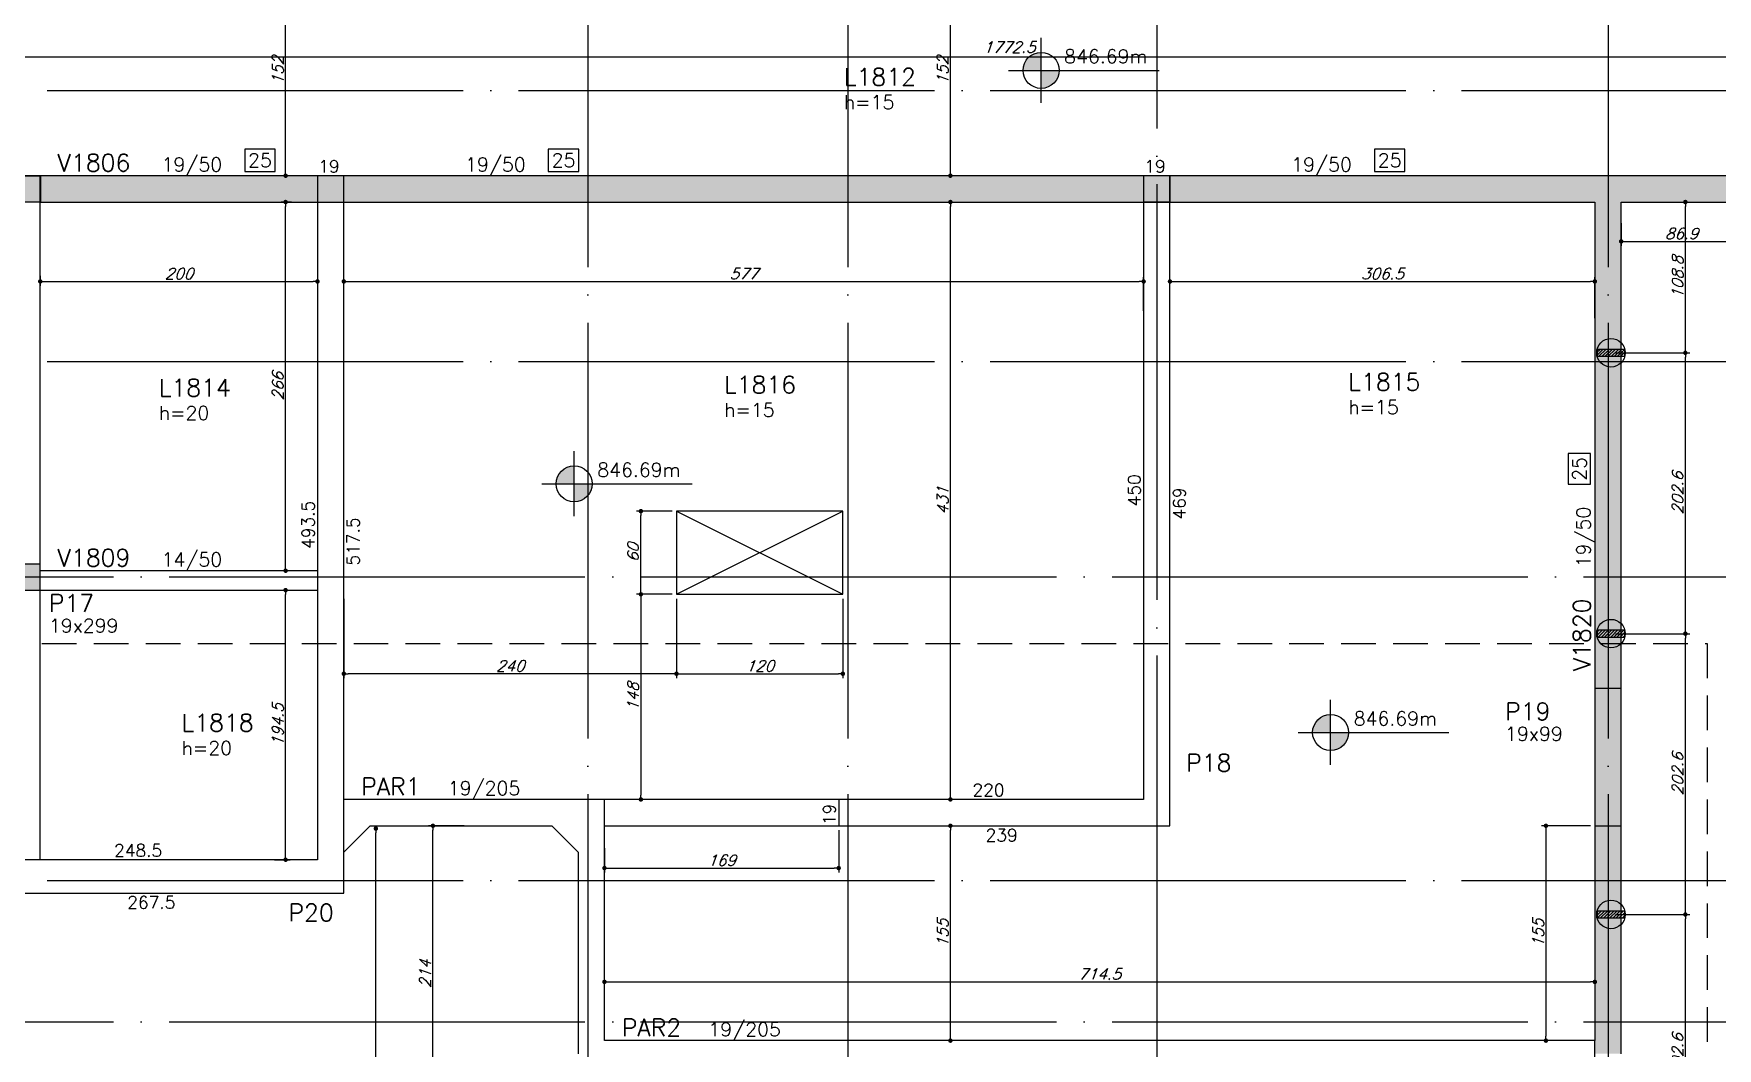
# Model space of a CAD drawing. Header units: millimetres. Extents: x -2404 to 6316, y -1750 to 2455.
# Drawn here: x -205 to 1010, y -136 to 596 of the extents above; entities that cross this region are included whole.
import ezdxf
from ezdxf.enums import TextEntityAlignment as Align

# ---------------------------------------------------------------- set-up
doc = ezdxf.new("R2010")
doc.units = ezdxf.units.MM
doc.header["$LTSCALE"] = 50
doc.linetypes.add('DASHED', pattern=[0.75, 0.5, -0.25])
doc.linetypes.add('EIXO', pattern=[6.8, 6, -0.4, 0, -0.4])
for name, color, linetype in [('F-ARM', 6, 'Continuous'), ('F-AUX', 2, 'Continuous'), ('F-COTAS', 106, 'Continuous'), ('F-COTAS ANCORAGEM', 106, 'Continuous'), ('F-COTAS-FUROS', 50, 'Continuous'), ('F-DESNIVEL-1', 254, 'Continuous'), ('F-EIXO', 12, 'EIXO'), ('F-LAJES-DIM', 2, 'Continuous'), ('F-LAJES-NOME', 4, 'Continuous'), ('F-NÍVEL-PLANTA', 2, 'Continuous'), ('F-PILARES-DIM', 172, 'Continuous'), ('F-PILARES-M', 170, 'Continuous'), ('F-PILARES-NOME', 170, 'Continuous'), ('F-TEXTO', 6, 'Continuous'), ('F-VIGAS', 3, 'Continuous'), ('F-VIGAS-DIM', 2, 'Continuous'), ('F-VIGAS-NOME', 4, 'Continuous'), ('F-VÃO', 1, 'Continuous')]:
    doc.layers.add(name, color=color, linetype=linetype)
doc.styles.add('CP-TEXT-INCL', font='romans.shx', dxfattribs={"oblique": 20})
doc.styles.add('MCP', font='romans.shx')
doc.styles.add('ROMANS', font='romans.shx')
doc.dimstyles.new('CP-COTAS-50', dxfattribs={"dimscale": 0.64, "dimtxt": 12.5, "dimasz": 5, "dimexe": 5, "dimexo": 5, "dimgap": 2.5, "dimtad": 1, "dimdec": 1, "dimdsep": 46, "dimtxsty": 'CP-TEXT-INCL', "dimblk1": 'DOT', "dimblk2": 'DOT', "dimsah": 1, "dimcen": 9, "dimclrd": 256, "dimclre": 256, "dimclrt": 256, "dimadec": 0, "dimazin": 0, "dimtfac": 1, "dimtdec": 1, "dimtmove": 2, "dimatfit": 3, "dimldrblk": 'DOT', "dimfxl": 0, "dimtolj": 1, "dimarcsym": 0})

# ---------------------------------------------------------------- blocks, each defined once
blk = doc.blocks.new('*U17')
at = {"layer": 'F-EIXO'}
blk.add_line((0, 0), (4945.5, 0), dxfattribs=at)
at = {"layer": 'F-TEXTO', "style": 'ROMANS'}
blk.add_attdef('EIXO', text='', height=17.5, dxfattribs=at).set_placement((-28.2, 0), align=Align.MIDDLE_CENTER)
blk = doc.blocks.new('*U16')
at = {"layer": 'F-EIXO'}
blk.add_line((0, 0), (4857.5, 0), dxfattribs=at)
at = {"layer": 'F-TEXTO', "style": 'ROMANS'}
blk.add_attdef('EIXO', text='', height=17.5, dxfattribs=at).set_placement((-28.2, 0), align=Align.MIDDLE_CENTER)
blk = doc.blocks.new('*U18')
at = {"layer": 'F-EIXO'}
blk.add_line((0, 0), (0, -2479.8), dxfattribs=at)
at = {"layer": 'F-TEXTO', "style": 'ROMANS'}
blk.add_attdef('EIXO', text='', height=17.5, rotation=360, dxfattribs=at).set_placement((0, 28.2), align=Align.MIDDLE_CENTER)
blk = doc.blocks.new('*U20')
at = {"layer": 'F-EIXO'}
blk.add_line((0, 0), (0, -2579.8), dxfattribs=at)
at = {"layer": 'F-TEXTO', "style": 'ROMANS'}
blk.add_attdef('EIXO', text='', height=17.5, rotation=360, dxfattribs=at).set_placement((0, 28.2), align=Align.MIDDLE_CENTER)
blk = doc.blocks.new('*U5')
at = {"layer": 'F-VIGAS-DIM', "color": 1}
blk.add_lwpolyline([(0, 0), (22, 0), (22, 16), (0, 16)], close=True, dxfattribs=at)
at = {"layer": 'F-VIGAS-DIM', "style": 'MCP'}
blk.add_attdef('DIM', text='', height=10, dxfattribs=at).set_placement((11, 8), align=Align.MIDDLE_CENTER)
blk = doc.blocks.new('Nível - Planta')
at = {"layer": 'F-NÍVEL-PLANTA'}
h = blk.add_hatch(color=71, dxfattribs=at)
h.paths.add_polyline_path([(0, 0), (0, 0.26, 0.414214), (-0.26, 0)])
h.paths.add_polyline_path([(0.26, 0), (0, 0), (0, -0.26, 0.414214)])
for p, q in [((0, -0.469), (0, 0.469)), ((-0.469, 0), (1.704, 0))]:
    blk.add_line(p, q, dxfattribs=at)
blk.add_circle((0, 0), 0.26, dxfattribs=at)
at = {"layer": 'F-TEXTO', "color": 3, "style": 'MCP'}
blk.add_attdef('NÍVEL', (0.333, 0.102), '', height=0.2, dxfattribs=at)
blk = doc.blocks.new('_DOT')
at = {"color": 0, "linetype": 'ByBlock'}
blk.add_line((-0.5, 0), (-1, 0), dxfattribs=at)
at = {"color": 0, "linetype": 'ByBlock', "const_width": 0.5}
blk.add_lwpolyline([(-0.25, 0, 1), (0.25, 0, 1)], format="xyb", close=True, dxfattribs=at)
blk = doc.blocks.new('*D53')
at = {"layer": 'DEFPOINTS', "color": 0, "transparency": 16777216}
for p in [(42.1, 22.5), (42.1, 22.5), (42.1, -477)]:
    blk.add_point(p, dxfattribs=at)
at = {"layer": 'F-COTAS', "lineweight": -2, "transparency": 16777216}
blk.add_line((42.1, -473.8), (42.1, 19.3), dxfattribs=at)
at = {"layer": 'F-COTAS', "lineweight": -2, "transparency": 16777216, "xscale": 3.2, "yscale": 3.2, "zscale": 3.2}
for p, rotation in [((42.1, 22.5), 90), ((42.1, -477), 270)]:
    blk.add_blockref('_DOT', p, dxfattribs=dict(at, rotation=rotation))
at = {"layer": 'F-COTAS', "transparency": 16777216, "insert": (36.5, -227.3), "char_height": 8, "attachment_point": 5, "rotation": 90, "style": 'CP-TEXT-INCL'}
blk.add_mtext('\\A1;499.5', dxfattribs=at)
blk = doc.blocks.new('*D56')
at = {"layer": 'DEFPOINTS', "color": 0, "transparency": 16777216}
for p in [(456.6, 24.5), (456.6, 24.5), (456.6, -130.5)]:
    blk.add_point(p, dxfattribs=at)
at = {"layer": 'F-COTAS', "lineweight": -2, "transparency": 16777216}
blk.add_line((456.6, -127.3), (456.6, 21.3), dxfattribs=at)
at = {"layer": 'F-COTAS', "lineweight": -2, "transparency": 16777216, "xscale": 3.2, "yscale": 3.2, "zscale": 3.2}
for p, rotation in [((456.6, 24.5), 90), ((456.6, -130.5), 270)]:
    blk.add_blockref('_DOT', p, dxfattribs=dict(at, rotation=rotation))
at = {"layer": 'F-COTAS', "transparency": 16777216, "insert": (451, -53), "char_height": 8, "attachment_point": 5, "rotation": 90, "style": 'CP-TEXT-INCL'}
blk.add_mtext('\\A1;155', dxfattribs=at)
blk = doc.blocks.new('*D57')
at = {"layer": 'DEFPOINTS', "color": 0, "transparency": 16777216}
for p in [(456.6, 474.5), (456.6, 474.5), (456.6, 43.5)]:
    blk.add_point(p, dxfattribs=at)
at = {"layer": 'F-COTAS', "lineweight": -2, "transparency": 16777216}
blk.add_line((456.6, 46.7), (456.6, 471.3), dxfattribs=at)
at = {"layer": 'F-COTAS', "lineweight": -2, "transparency": 16777216, "xscale": 3.2, "yscale": 3.2, "zscale": 3.2}
for p, rotation in [((456.6, 474.5), 90), ((456.6, 43.5), 270)]:
    blk.add_blockref('_DOT', p, dxfattribs=dict(at, rotation=rotation))
at = {"layer": 'F-COTAS', "transparency": 16777216, "insert": (451, 259), "char_height": 8, "attachment_point": 5, "rotation": 90, "style": 'CP-TEXT-INCL'}
blk.add_mtext('\\A1;431', dxfattribs=at)
blk = doc.blocks.new('*D58')
at = {"layer": 'DEFPOINTS', "color": 0, "transparency": 16777216}
for p in [(456.6, 645.5), (456.6, 645.5), (456.6, 493.5)]:
    blk.add_point(p, dxfattribs=at)
at = {"layer": 'F-COTAS', "lineweight": -2, "transparency": 16777216}
blk.add_line((456.6, 496.7), (456.6, 642.3), dxfattribs=at)
at = {"layer": 'F-COTAS', "lineweight": -2, "transparency": 16777216, "xscale": 3.2, "yscale": 3.2, "zscale": 3.2}
for p, rotation in [((456.6, 645.5), 90), ((456.6, 493.5), 270)]:
    blk.add_blockref('_DOT', p, dxfattribs=dict(at, rotation=rotation))
at = {"layer": 'F-COTAS', "transparency": 16777216, "insert": (451, 569.5), "char_height": 8, "attachment_point": 5, "rotation": 90, "style": 'CP-TEXT-INCL'}
blk.add_mtext('\\A1;152', dxfattribs=at)
blk = doc.blocks.new('*D60')
at = {"layer": 'DEFPOINTS', "color": 0, "transparency": 16777216}
for p in [(207, -88.1), (921.5, -88.1), (921.5, -88.1)]:
    blk.add_point(p, dxfattribs=at)
at = {"layer": 'F-COTAS', "lineweight": -2, "transparency": 16777216}
blk.add_line((210.2, -88.1), (918.3, -88.1), dxfattribs=at)
at = {"layer": 'F-COTAS', "lineweight": -2, "transparency": 16777216, "xscale": 3.2, "yscale": 3.2, "zscale": 3.2, "rotation": 180}
blk.add_blockref('_DOT', (207, -88.1), dxfattribs=at)
at = {"layer": 'F-COTAS', "lineweight": -2, "transparency": 16777216, "xscale": 3.2, "yscale": 3.2, "zscale": 3.2}
blk.add_blockref('_DOT', (921.5, -88.1), dxfattribs=at)
at = {"layer": 'F-COTAS', "transparency": 16777216, "insert": (564.2, -82.5), "char_height": 8, "attachment_point": 5, "style": 'CP-TEXT-INCL'}
blk.add_mtext('\\A1;714.5', dxfattribs=at)
blk = doc.blocks.new('*D71')
at = {"layer": 'DEFPOINTS', "color": 0, "transparency": 16777216}
for p in [(-496.5, 579.2), (1276, 579.2), (1276, 579.2)]:
    blk.add_point(p, dxfattribs=at)
at = {"layer": 'F-COTAS', "lineweight": -2, "transparency": 16777216}
blk.add_line((-493.3, 579.2), (1272.8, 579.2), dxfattribs=at)
at = {"layer": 'F-COTAS', "lineweight": -2, "transparency": 16777216, "xscale": 3.2, "yscale": 3.2, "zscale": 3.2, "rotation": 180}
blk.add_blockref('_DOT', (-496.5, 579.2), dxfattribs=at)
at = {"layer": 'F-COTAS', "lineweight": -2, "transparency": 16777216, "xscale": 3.2, "yscale": 3.2, "zscale": 3.2}
blk.add_blockref('_DOT', (1276, 579.2), dxfattribs=at)
at = {"layer": 'F-COTAS', "transparency": 16777216, "insert": (499, 586.2), "char_height": 8, "attachment_point": 5, "style": 'CP-TEXT-INCL'}
blk.add_mtext('\\A1;1772.5', dxfattribs=at)
blk = doc.blocks.new('*D95')
at = {"layer": 'DEFPOINTS', "color": 0, "transparency": 16777216}
for p in [(83.3, 24.5), (109, 24.5), (109, -189.5)]:
    blk.add_point(p, dxfattribs=at)
at = {"layer": 'F-COTAS', "lineweight": -2, "transparency": 16777216}
for p, q in [((105.8, 24.5), (80.1, 24.5)), ((83.3, -186.3), (83.3, 21.3)), ((105.8, -189.5), (80.1, -189.5))]:
    blk.add_line(p, q, dxfattribs=at)
at = {"layer": 'F-COTAS', "lineweight": -2, "transparency": 16777216, "xscale": 3.2, "yscale": 3.2, "zscale": 3.2}
for p, rotation in [((83.3, 24.5), 90), ((83.3, -189.5), 270)]:
    blk.add_blockref('_DOT', p, dxfattribs=dict(at, rotation=rotation))
at = {"layer": 'F-COTAS', "transparency": 16777216, "insert": (77.7, -82.5), "char_height": 8, "attachment_point": 5, "rotation": 90, "style": 'CP-TEXT-INCL'}
blk.add_mtext('\\A1;214', dxfattribs=at)
blk = doc.blocks.new('*D106')
at = {"layer": 'DEFPOINTS', "color": 0, "transparency": 16777216}
for p in [(921.5, 24.5), (886.2, -130.5), (908.1, -130.5)]:
    blk.add_point(p, dxfattribs=at)
at = {"layer": 'F-COTAS', "lineweight": -2, "transparency": 16777216}
for p, q in [((918.3, 24.5), (883, 24.5)), ((886.2, 21.3), (886.2, -127.3)), ((904.9, -130.5), (883, -130.5))]:
    blk.add_line(p, q, dxfattribs=at)
at = {"layer": 'F-COTAS', "lineweight": -2, "transparency": 16777216, "xscale": 3.2, "yscale": 3.2, "zscale": 3.2}
for p, rotation in [((886.2, 24.5), 90), ((886.2, -130.5), 270)]:
    blk.add_blockref('_DOT', p, dxfattribs=dict(at, rotation=rotation))
at = {"layer": 'F-COTAS', "transparency": 16777216, "insert": (880.6, -53), "char_height": 8, "attachment_point": 5, "rotation": 90, "style": 'CP-TEXT-INCL'}
blk.add_mtext('\\A1;155', dxfattribs=at)
blk = doc.blocks.new('*D107')
at = {"layer": 'DEFPOINTS', "color": 0, "transparency": 16777216}
for p in [(376, 24.5), (207, 11.6), (376, -6)]:
    blk.add_point(p, dxfattribs=at)
at = {"layer": 'F-COTAS', "lineweight": -2, "transparency": 16777216}
for p, q in [((376, 21.3), (376, -9.2)), ((207, 8.4), (207, -9.2)), ((210.2, -6), (372.8, -6))]:
    blk.add_line(p, q, dxfattribs=at)
at = {"layer": 'F-COTAS', "lineweight": -2, "transparency": 16777216, "xscale": 3.2, "yscale": 3.2, "zscale": 3.2, "rotation": 180}
blk.add_blockref('_DOT', (207, -6), dxfattribs=at)
at = {"layer": 'F-COTAS', "lineweight": -2, "transparency": 16777216, "xscale": 3.2, "yscale": 3.2, "zscale": 3.2}
blk.add_blockref('_DOT', (376, -6), dxfattribs=at)
at = {"layer": 'F-COTAS', "transparency": 16777216, "insert": (291.5, -0.4), "char_height": 8, "attachment_point": 5, "style": 'CP-TEXT-INCL'}
blk.add_mtext('\\A1;169', dxfattribs=at)
blk = doc.blocks.new('*D130')
at = {"layer": 'DEFPOINTS', "color": 0, "transparency": 16777216}
for p in [(-34.3, 194.5), (-23, 194.5), (-34.3, 0)]:
    blk.add_point(p, dxfattribs=at)
at = {"layer": 'F-COTAS', "lineweight": -2, "transparency": 16777216}
for p, q in [((-31.1, 194.5), (-19.8, 194.5)), ((-23, 3.2), (-23, 191.3)), ((-31.1, 0), (-19.8, 0))]:
    blk.add_line(p, q, dxfattribs=at)
at = {"layer": 'F-COTAS', "lineweight": -2, "transparency": 16777216, "xscale": 3.2, "yscale": 3.2, "zscale": 3.2}
for p, rotation in [((-23, 194.5), 90), ((-23, 0), 270)]:
    blk.add_blockref('_DOT', p, dxfattribs=dict(at, rotation=rotation))
at = {"layer": 'F-COTAS', "transparency": 16777216, "insert": (-28.6, 97.3), "char_height": 8, "attachment_point": 5, "rotation": 90, "style": 'CP-TEXT-INCL'}
blk.add_mtext('\\A1;194.5', dxfattribs=at)
blk = doc.blocks.new('*D131')
at = {"layer": 'DEFPOINTS', "color": 0, "transparency": 16777216}
for p in [(-23, 474.5), (-15.5, 474.5), (-15.5, 208.5)]:
    blk.add_point(p, dxfattribs=at)
at = {"layer": 'F-COTAS', "lineweight": -2, "transparency": 16777216}
for p, q in [((-18.7, 474.5), (-26.2, 474.5)), ((-23, 211.7), (-23, 471.3)), ((-18.7, 208.5), (-26.2, 208.5))]:
    blk.add_line(p, q, dxfattribs=at)
at = {"layer": 'F-COTAS', "lineweight": -2, "transparency": 16777216, "xscale": 3.2, "yscale": 3.2, "zscale": 3.2}
for p, rotation in [((-23, 474.5), 90), ((-23, 208.5), 270)]:
    blk.add_blockref('_DOT', p, dxfattribs=dict(at, rotation=rotation))
at = {"layer": 'F-COTAS', "transparency": 16777216, "insert": (-28.6, 341.5), "char_height": 8, "attachment_point": 5, "rotation": 90, "style": 'CP-TEXT-INCL'}
blk.add_mtext('\\A1;266', dxfattribs=at)
blk = doc.blocks.new('*D132')
at = {"layer": 'DEFPOINTS', "color": 0, "transparency": 16777216}
for p in [(-23, 645.5), (-23, 645.5), (-23, 493.5)]:
    blk.add_point(p, dxfattribs=at)
at = {"layer": 'F-COTAS', "lineweight": -2, "transparency": 16777216}
blk.add_line((-23, 496.7), (-23, 642.3), dxfattribs=at)
at = {"layer": 'F-COTAS', "lineweight": -2, "transparency": 16777216, "xscale": 3.2, "yscale": 3.2, "zscale": 3.2}
for p, rotation in [((-23, 645.5), 90), ((-23, 493.5), 270)]:
    blk.add_blockref('_DOT', p, dxfattribs=dict(at, rotation=rotation))
at = {"layer": 'F-COTAS', "transparency": 16777216, "insert": (-28.6, 569.5), "char_height": 8, "attachment_point": 5, "rotation": 90, "style": 'CP-TEXT-INCL'}
blk.add_mtext('\\A1;152', dxfattribs=at)
blk = doc.blocks.new('*D133')
at = {"layer": 'DEFPOINTS', "color": 0, "transparency": 16777216}
for p in [(-200, 424.4), (0, 424.4), (0, 417.2)]:
    blk.add_point(p, dxfattribs=at)
at = {"layer": 'F-COTAS', "lineweight": -2, "transparency": 16777216}
for p, q in [((-200, 421.2), (-200, 414)), ((-196.8, 417.2), (-3.2, 417.2)), ((0, 421.2), (0, 414))]:
    blk.add_line(p, q, dxfattribs=at)
at = {"layer": 'F-COTAS', "lineweight": -2, "transparency": 16777216, "xscale": 3.2, "yscale": 3.2, "zscale": 3.2, "rotation": 180}
blk.add_blockref('_DOT', (-200, 417.2), dxfattribs=at)
at = {"layer": 'F-COTAS', "lineweight": -2, "transparency": 16777216, "xscale": 3.2, "yscale": 3.2, "zscale": 3.2}
blk.add_blockref('_DOT', (0, 417.2), dxfattribs=at)
at = {"layer": 'F-COTAS', "transparency": 16777216, "insert": (-100, 422.8), "char_height": 8, "attachment_point": 5, "style": 'CP-TEXT-INCL'}
blk.add_mtext('\\A1;200', dxfattribs=at)
blk = doc.blocks.new('*D135')
at = {"layer": 'DEFPOINTS', "color": 0, "transparency": 16777216}
for p in [(596, 417.2), (19, 392.7), (596, 392.7)]:
    blk.add_point(p, dxfattribs=at)
at = {"layer": 'F-COTAS', "lineweight": -2, "transparency": 16777216}
for p, q in [((19, 395.9), (19, 420.4)), ((22.2, 417.2), (592.8, 417.2)), ((596, 395.9), (596, 420.4))]:
    blk.add_line(p, q, dxfattribs=at)
at = {"layer": 'F-COTAS', "lineweight": -2, "transparency": 16777216, "xscale": 3.2, "yscale": 3.2, "zscale": 3.2, "rotation": 180}
blk.add_blockref('_DOT', (19, 417.2), dxfattribs=at)
at = {"layer": 'F-COTAS', "lineweight": -2, "transparency": 16777216, "xscale": 3.2, "yscale": 3.2, "zscale": 3.2}
blk.add_blockref('_DOT', (596, 417.2), dxfattribs=at)
at = {"layer": 'F-COTAS', "transparency": 16777216, "insert": (307.5, 422.8), "char_height": 8, "attachment_point": 5, "style": 'CP-TEXT-INCL'}
blk.add_mtext('\\A1;577', dxfattribs=at)
blk = doc.blocks.new('*D136')
at = {"layer": 'DEFPOINTS', "color": 0, "transparency": 16777216}
for p in [(921.5, 417.2), (615, 387.5), (921.5, 387.5)]:
    blk.add_point(p, dxfattribs=at)
at = {"layer": 'F-COTAS', "lineweight": -2, "transparency": 16777216}
for p, q in [((615, 390.7), (615, 420.4)), ((618.2, 417.2), (918.3, 417.2)), ((921.5, 390.7), (921.5, 420.4))]:
    blk.add_line(p, q, dxfattribs=at)
at = {"layer": 'F-COTAS', "lineweight": -2, "transparency": 16777216, "xscale": 3.2, "yscale": 3.2, "zscale": 3.2, "rotation": 180}
blk.add_blockref('_DOT', (615, 417.2), dxfattribs=at)
at = {"layer": 'F-COTAS', "lineweight": -2, "transparency": 16777216, "xscale": 3.2, "yscale": 3.2, "zscale": 3.2}
blk.add_blockref('_DOT', (921.5, 417.2), dxfattribs=at)
at = {"layer": 'F-COTAS', "transparency": 16777216, "insert": (768.2, 422.8), "char_height": 8, "attachment_point": 5, "style": 'CP-TEXT-INCL'}
blk.add_mtext('\\A1;306.5', dxfattribs=at)
blk = doc.blocks.new('*D138')
at = {"layer": 'DEFPOINTS', "color": 0, "transparency": 16777216}
for p in [(2835, 864.5), (-1650, -579), (2835, -715.2)]:
    blk.add_point(p, dxfattribs=at)
at = {"layer": 'F-COTAS', "lineweight": -2, "transparency": 16777216}
for p, q in [((2835, 861.3), (2835, -718.4)), ((-1650, -582.2), (-1650, -718.4)), ((-1646.8, -715.2), (2831.8, -715.2))]:
    blk.add_line(p, q, dxfattribs=at)
at = {"layer": 'F-COTAS', "lineweight": -2, "transparency": 16777216, "xscale": 3.2, "yscale": 3.2, "zscale": 3.2, "rotation": 180}
blk.add_blockref('_DOT', (-1650, -715.2), dxfattribs=at)
at = {"layer": 'F-COTAS', "lineweight": -2, "transparency": 16777216, "xscale": 3.2, "yscale": 3.2, "zscale": 3.2}
blk.add_blockref('_DOT', (2835, -715.2), dxfattribs=at)
at = {"layer": 'F-COTAS', "transparency": 16777216, "insert": (592.5, -709.6), "char_height": 8, "attachment_point": 5, "style": 'CP-TEXT-INCL'}
blk.add_mtext('\\A1;4485', dxfattribs=at)
blk = doc.blocks.new('*D166')
at = {"layer": 'DEFPOINTS', "color": 0, "transparency": 16777216}
for p in [(2796, 1664.5), (2990.8, 1664.5), (893.5, -579)]:
    blk.add_point(p, dxfattribs=at)
at = {"layer": 'F-COTAS', "lineweight": -2, "transparency": 16777216}
for p, q in [((2799.2, 1664.5), (2994, 1664.5)), ((2990.8, -575.8), (2990.8, 1661.3)), ((896.7, -579), (2994, -579))]:
    blk.add_line(p, q, dxfattribs=at)
at = {"layer": 'F-COTAS', "lineweight": -2, "transparency": 16777216, "xscale": 3.2, "yscale": 3.2, "zscale": 3.2}
for p, rotation in [((2990.8, 1664.5), 90), ((2990.8, -579), 270)]:
    blk.add_blockref('_DOT', p, dxfattribs=dict(at, rotation=rotation))
at = {"layer": 'F-COTAS', "transparency": 16777216, "insert": (2985.2, 542.7), "char_height": 8, "attachment_point": 5, "rotation": 90, "style": 'CP-TEXT-INCL'}
blk.add_mtext('\\A1;2243.5', dxfattribs=at)
blk = doc.blocks.new('*U246')
at = {"layer": 'F-VÃO'}
for p, q in [((0, 0), (120, 60)), ((0, 60), (120, 0))]:
    blk.add_line(p, q, dxfattribs=at)
at = {"layer": 'F-VÃO', "color": 3}
blk.add_lwpolyline([(0, 0), (120, 0), (120, 60), (0, 60)], close=True, dxfattribs=at)
blk = doc.blocks.new('*D255')
at = {"layer": 'DEFPOINTS', "color": 0, "transparency": 16777216}
for p in [(259, 191.5), (379, 191.5), (379, 134.2)]:
    blk.add_point(p, dxfattribs=at)
at = {"layer": 'F-COTAS-FUROS', "lineweight": -2, "transparency": 16777216}
for p, q in [((259, 188.3), (259, 131)), ((379, 188.3), (379, 131)), ((262.2, 134.2), (375.8, 134.2))]:
    blk.add_line(p, q, dxfattribs=at)
at = {"layer": 'F-COTAS-FUROS', "lineweight": -2, "transparency": 16777216, "xscale": 3.2, "yscale": 3.2, "zscale": 3.2, "rotation": 180}
blk.add_blockref('_DOT', (259, 134.2), dxfattribs=at)
at = {"layer": 'F-COTAS-FUROS', "lineweight": -2, "transparency": 16777216, "xscale": 3.2, "yscale": 3.2, "zscale": 3.2}
blk.add_blockref('_DOT', (379, 134.2), dxfattribs=at)
at = {"layer": 'F-COTAS-FUROS', "transparency": 16777216, "insert": (319, 139.8), "char_height": 8, "attachment_point": 5, "style": 'CP-TEXT-INCL'}
blk.add_mtext('\\A1;120', dxfattribs=at)
blk = doc.blocks.new('*D256')
at = {"layer": 'DEFPOINTS', "color": 0, "transparency": 16777216}
for p in [(19, 191.5), (259, 191.5), (19, 134.2)]:
    blk.add_point(p, dxfattribs=at)
at = {"layer": 'F-COTAS-FUROS', "lineweight": -2, "transparency": 16777216}
for p, q in [((19, 188.3), (19, 131)), ((259, 188.3), (259, 131)), ((255.8, 134.2), (22.2, 134.2))]:
    blk.add_line(p, q, dxfattribs=at)
at = {"layer": 'F-COTAS-FUROS', "lineweight": -2, "transparency": 16777216, "xscale": 3.2, "yscale": 3.2, "zscale": 3.2, "rotation": 180}
blk.add_blockref('_DOT', (19, 134.2), dxfattribs=at)
at = {"layer": 'F-COTAS-FUROS', "lineweight": -2, "transparency": 16777216, "xscale": 3.2, "yscale": 3.2, "zscale": 3.2}
blk.add_blockref('_DOT', (259, 134.2), dxfattribs=at)
at = {"layer": 'F-COTAS-FUROS', "transparency": 16777216, "insert": (139, 139.8), "char_height": 8, "attachment_point": 5, "style": 'CP-TEXT-INCL'}
blk.add_mtext('\\A1;240', dxfattribs=at)
blk = doc.blocks.new('*D257')
at = {"layer": 'DEFPOINTS', "color": 0, "transparency": 16777216}
for p in [(259, 191.5), (233.3, 43.5), (259, 43.5)]:
    blk.add_point(p, dxfattribs=at)
at = {"layer": 'F-COTAS-FUROS', "lineweight": -2, "transparency": 16777216}
for p, q in [((255.8, 191.5), (230.1, 191.5)), ((233.3, 188.3), (233.3, 46.7)), ((255.8, 43.5), (230.1, 43.5))]:
    blk.add_line(p, q, dxfattribs=at)
at = {"layer": 'F-COTAS-FUROS', "lineweight": -2, "transparency": 16777216, "xscale": 3.2, "yscale": 3.2, "zscale": 3.2}
for p, rotation in [((233.3, 191.5), 90), ((233.3, 43.5), 270)]:
    blk.add_blockref('_DOT', p, dxfattribs=dict(at, rotation=rotation))
at = {"layer": 'F-COTAS-FUROS', "transparency": 16777216, "insert": (227.7, 117.5), "char_height": 8, "attachment_point": 5, "rotation": 90, "style": 'CP-TEXT-INCL'}
blk.add_mtext('\\A1;148', dxfattribs=at)
blk = doc.blocks.new('*D258')
at = {"layer": 'DEFPOINTS', "color": 0, "transparency": 16777216}
for p in [(233.3, 251.5), (259, 251.5), (259, 191.5)]:
    blk.add_point(p, dxfattribs=at)
at = {"layer": 'F-COTAS-FUROS', "lineweight": -2, "transparency": 16777216}
for p, q in [((255.8, 251.5), (230.1, 251.5)), ((233.3, 194.7), (233.3, 248.3)), ((255.8, 191.5), (230.1, 191.5))]:
    blk.add_line(p, q, dxfattribs=at)
at = {"layer": 'F-COTAS-FUROS', "lineweight": -2, "transparency": 16777216, "xscale": 3.2, "yscale": 3.2, "zscale": 3.2}
for p, rotation in [((233.3, 251.5), 90), ((233.3, 191.5), 270)]:
    blk.add_blockref('_DOT', p, dxfattribs=dict(at, rotation=rotation))
at = {"layer": 'F-COTAS-FUROS', "transparency": 16777216, "insert": (227.7, 221.5), "char_height": 8, "attachment_point": 5, "rotation": 90, "style": 'CP-TEXT-INCL'}
blk.add_mtext('\\A1;60', dxfattribs=at)
blk = doc.blocks.new('PONTO ANCORAGEM_EST')
at = {"layer": 'F-ARM'}
h = blk.add_hatch(dxfattribs=at)
h.set_pattern_fill('ANSI31', color=2, scale=0.5)
h.paths.add_polyline_path([(-1159.6, 5937.1), (-1179.6, 5937.1), (-1179.6, 5932.1), (-1159.6, 5932.1)])
at = {"layer": 'F-ARM', "color": 3, "elevation": 0}
blk.add_lwpolyline([(-1179.6, 5932.1), (-1159.6, 5932.1), (-1159.6, 5937.1), (-1179.6, 5937.1)], close=True, dxfattribs=at)
at = {"layer": 'F-ARM', "color": 3}
blk.add_circle((-1169.6, 5934.6, 0), 10.3, dxfattribs=at)
blk = doc.blocks.new('*D284')
at = {"layer": 'DEFPOINTS', "color": 0, "transparency": 16777216}
for p in [(933.2, -39.5), (986.8, -39.5), (933.2, -242.1)]:
    blk.add_point(p, dxfattribs=at)
at = {"layer": 'F-COTAS ANCORAGEM', "lineweight": -2, "transparency": 16777216}
for p, q in [((936.4, -39.5), (990, -39.5)), ((986.8, -238.9), (986.8, -42.7)), ((936.4, -242.1), (990, -242.1))]:
    blk.add_line(p, q, dxfattribs=at)
at = {"layer": 'F-COTAS ANCORAGEM', "lineweight": -2, "transparency": 16777216, "xscale": 3.2, "yscale": 3.2, "zscale": 3.2}
for p, rotation in [((986.8, -39.5), 90), ((986.8, -242.1), 270)]:
    blk.add_blockref('_DOT', p, dxfattribs=dict(at, rotation=rotation))
at = {"layer": 'F-COTAS ANCORAGEM', "transparency": 16777216, "insert": (981.2, -140.8), "char_height": 8, "attachment_point": 5, "rotation": 90, "style": 'CP-TEXT-INCL'}
blk.add_mtext('\\A1;202.6', dxfattribs=at)
blk = doc.blocks.new('*D285')
at = {"layer": 'DEFPOINTS', "color": 0, "transparency": 16777216}
for p in [(933.2, 163.1), (986.8, 163.1), (933.2, -39.5)]:
    blk.add_point(p, dxfattribs=at)
at = {"layer": 'F-COTAS ANCORAGEM', "lineweight": -2, "transparency": 16777216}
for p, q in [((936.4, 163.1), (990, 163.1)), ((986.8, -36.3), (986.8, 159.9)), ((936.4, -39.5), (990, -39.5))]:
    blk.add_line(p, q, dxfattribs=at)
at = {"layer": 'F-COTAS ANCORAGEM', "lineweight": -2, "transparency": 16777216, "xscale": 3.2, "yscale": 3.2, "zscale": 3.2}
for p, rotation in [((986.8, 163.1), 90), ((986.8, -39.5), 270)]:
    blk.add_blockref('_DOT', p, dxfattribs=dict(at, rotation=rotation))
at = {"layer": 'F-COTAS ANCORAGEM', "transparency": 16777216, "insert": (981.2, 61.8), "char_height": 8, "attachment_point": 5, "rotation": 90, "style": 'CP-TEXT-INCL'}
blk.add_mtext('\\A1;202.6', dxfattribs=at)
blk = doc.blocks.new('*D286')
at = {"layer": 'DEFPOINTS', "color": 0, "transparency": 16777216}
for p in [(933.2, 365.7), (986.8, 365.7), (933.2, 163.1)]:
    blk.add_point(p, dxfattribs=at)
at = {"layer": 'F-COTAS ANCORAGEM', "lineweight": -2, "transparency": 16777216}
for p, q in [((936.4, 365.7), (990, 365.7)), ((986.8, 166.3), (986.8, 362.5)), ((936.4, 163.1), (990, 163.1))]:
    blk.add_line(p, q, dxfattribs=at)
at = {"layer": 'F-COTAS ANCORAGEM', "lineweight": -2, "transparency": 16777216, "xscale": 3.2, "yscale": 3.2, "zscale": 3.2}
for p, rotation in [((986.8, 365.7), 90), ((986.8, 163.1), 270)]:
    blk.add_blockref('_DOT', p, dxfattribs=dict(at, rotation=rotation))
at = {"layer": 'F-COTAS ANCORAGEM', "transparency": 16777216, "insert": (981.2, 264.4), "char_height": 8, "attachment_point": 5, "rotation": 90, "style": 'CP-TEXT-INCL'}
blk.add_mtext('\\A1;202.6', dxfattribs=at)
blk = doc.blocks.new('*D287')
at = {"layer": 'DEFPOINTS', "color": 0, "transparency": 16777216}
for p in [(978.9, 474.5), (986.8, 474.5), (933.2, 365.7)]:
    blk.add_point(p, dxfattribs=at)
at = {"layer": 'F-COTAS ANCORAGEM', "lineweight": -2, "transparency": 16777216}
for p, q in [((982.1, 474.5), (990, 474.5)), ((986.8, 368.9), (986.8, 471.3)), ((936.4, 365.7), (990, 365.7))]:
    blk.add_line(p, q, dxfattribs=at)
at = {"layer": 'F-COTAS ANCORAGEM', "lineweight": -2, "transparency": 16777216, "xscale": 3.2, "yscale": 3.2, "zscale": 3.2}
for p, rotation in [((986.8, 474.5), 90), ((986.8, 365.7), 270)]:
    blk.add_blockref('_DOT', p, dxfattribs=dict(at, rotation=rotation))
at = {"layer": 'F-COTAS ANCORAGEM', "transparency": 16777216, "insert": (981.2, 420.1), "char_height": 8, "attachment_point": 5, "rotation": 90, "style": 'CP-TEXT-INCL'}
blk.add_mtext('\\A1;108.8', dxfattribs=at)
blk = doc.blocks.new('*D288')
at = {"layer": 'DEFPOINTS', "color": 0, "transparency": 16777216}
for p in [(1027.4, 479.5), (940.5, 462.4), (1027.4, 446.1)]:
    blk.add_point(p, dxfattribs=at)
at = {"layer": 'F-COTAS ANCORAGEM', "lineweight": -2, "transparency": 16777216}
for p, q in [((1027.4, 476.3), (1027.4, 442.9)), ((940.5, 459.2), (940.5, 442.9)), ((943.7, 446.1), (1024.2, 446.1))]:
    blk.add_line(p, q, dxfattribs=at)
at = {"layer": 'F-COTAS ANCORAGEM', "lineweight": -2, "transparency": 16777216, "xscale": 3.2, "yscale": 3.2, "zscale": 3.2, "rotation": 180}
blk.add_blockref('_DOT', (940.5, 446.1), dxfattribs=at)
at = {"layer": 'F-COTAS ANCORAGEM', "lineweight": -2, "transparency": 16777216, "xscale": 3.2, "yscale": 3.2, "zscale": 3.2}
blk.add_blockref('_DOT', (1027.4, 446.1), dxfattribs=at)
at = {"layer": 'F-COTAS ANCORAGEM', "transparency": 16777216, "insert": (984, 451.7), "char_height": 8, "attachment_point": 5, "style": 'CP-TEXT-INCL'}
blk.add_mtext('\\A1;86.9', dxfattribs=at)

msp = doc.modelspace()

# ---------------------------------------------------------------- hatches: boundary and pattern name
at = {"layer": 'F-DESNIVEL-1'}
for points in [[(-219, 493.5), (-219, 474.5), (-200, 474.5), (-200, 493.5)], [(0, 493.5), (0, 474.5), (19, 474.5), (19, 493.5)], [(596, 493.5), (596, 474.5), (615, 474.5), (615, 493.5)]]:
    msp.add_hatch(color=256, dxfattribs=at).paths.add_polyline_path(points)
at = {"layer": 'F-DESNIVEL-1', "linetype": 'Continuous'}
msp.add_hatch(color=256, dxfattribs=at).paths.add_polyline_path([(921.5, 24.5), (940.5, 24.5), (940.5, 123.5), (921.5, 123.5)], flags=16)

# ---------------------------------------------------------------- linework, layer by layer
at = {"layer": 'F-AUX', "color": 4, "linetype": 'DASHED'}
msp.add_lwpolyline([(1002.616, -597.969), (-573.9, -597.969), (-573.9, 156.051), (1002.616, 156.051)], close=True, dxfattribs=at)
at = {"layer": 'F-DESNIVEL-1'}
for points in [[(-199.9, 474.5), (-219, 474.5), (-219, 493.5), (-199.9, 493.5)], [(0, 474.5), (19, 474.5), (19, 493.5), (0, 493.5)], [(596, 474.5), (615.1, 474.5), (615.1, 493.5), (596, 493.5)]]:
    msp.add_lwpolyline(points, close=True, dxfattribs=at)
at = {"layer": 'F-DESNIVEL-1', "linetype": 'Continuous'}
for points in [[(-199.9, 493.5), (-199.9, 474.5), (-0.1, 474.5)], [(-199.9, 493.5), (-0.1, 474.5), (-0.1, 493.5)], [(-199.9, 493.5), (-0.1, 493.5), (-199.9, 493.5)], [(19.1, 493.5), (19.1, 474.5), (595.9, 474.5)], [(19.1, 493.5), (595.9, 474.5), (595.9, 493.5)], [(19.1, 493.5), (595.9, 493.5), (19.1, 493.5)], [(931, 474.5), (931, 493.5), (615.1, 493.5)], [(931, 474.5), (615.1, 493.5), (615.1, 474.5)], [(931, 474.5), (1275.9, 474.5), (1275.9, 493.5)], [(931, 474.5), (1275.9, 493.5), (931, 493.5)], [(931, 474.5), (931, 493.5), (931, 474.5)], [(931, 474.5), (615.1, 474.5), (931, 474.5)], [(940.5, 474.5), (921.5, 474.5), (921.5, 123.6)], [(940.5, 474.5), (921.5, 123.6), (940.5, 123.6)], [(940.5, 474.5), (940.5, 123.6), (940.5, 474.5)], [(-219, 213.5), (-200, 213.5), (-219, 194.5), (-200, 194.5)], [(940.5, -140), (940.5, 24.4), (921.5, 24.4)], [(940.5, -140), (921.5, 24.4), (921.5, -140)]]:
    msp.add_solid(points, dxfattribs=at)
at = {"layer": 'F-PILARES-M'}
msp.add_line((615.1, 474.5), (596, 474.5), dxfattribs=at)
at = {"layer": 'F-PILARES-M', "linetype": 'Continuous'}
msp.add_line((-219, 213.5), (-200, 213.5), dxfattribs=at)
for points in [[(19, -24), (19, 493.5), (0, 493.5), (0, 0), (-248.5, 0), (-248.5, -24), (19, -24)], [(-219, 194.5), (-200, 194.5), (-200, 493.5), (-219, 493.5), (-219, 194.5)], [(615, 24.5), (615, 493.5), (596, 493.5), (596, 43.5), (376, 43.5), (376, 24.5), (615, 24.5)], [(921.5, 24.5), (940.5, 24.5), (940.5, 123.5), (921.5, 123.5), (921.5, 24.5)]]:
    msp.add_lwpolyline(points, dxfattribs=at)
at = {"layer": 'F-VIGAS'}
for p, q in [((38, 24.5), (19, 5.5)), ((188, 5.5), (169, 24.5)), ((921.5, -168.5), (921.5, -130.5))]:
    msp.add_line(p, q, dxfattribs=at)
for points in [[(0, 493.5), (-200, 493.5)], [(596, 493.5), (19, 493.5)], [(931, 493.5), (615, 493.5)], [(1276, 493.5), (931, 493.5)], [(-200, 474.5), (0, 474.5)], [(19, 474.5), (596, 474.5)], [(615, 474.5), (921.5, 474.5)], [(921.5, 474.5), (921.5, 123.5)], [(940.5, 474.5), (1276, 474.5)], [(940.5, 123.5), (940.5, 474.5)], [(0, 208.5), (-200, 208.5)], [(-200, 0), (-200, 194.5)], [(-200, 194.5), (0, 194.5)], [(197.5, 43.5), (19, 43.5)], [(376, 43.5), (197.5, 43.5)], [(207, -130.5), (207, 43.5)], [(38, 24.5), (169, 24.5)], [(207, 24.5), (376, 24.5)], [(921.5, 24.5), (921.5, -130.5)], [(940.5, -140), (940.5, 24.5)], [(188, 5.5), (188, -140)], [(921.5, -130.5), (207, -130.5)]]:
    msp.add_lwpolyline(points, dxfattribs=at)

# ---------------------------------------------------------------- block references
at = {"layer": 'F-ARM'}
for p in [(2102.719, -5568.884, 0), (2102.719, -5771.484, 0), (2102.719, -5974.084, 0)]:
    msp.add_blockref('PONTO ANCORAGEM_EST', p, dxfattribs=at)
at = {"layer": 'F-EIXO', "linetype": 'Continuous'}
for name, p in [('*U20', (605.5, 1847.82)), ('*U18', (195, 1747.82)), ('*U18', (382.5, 1747.82)), ('*U18', (931, 1747.82)), ('*U17', (-1895.471, 555)), ('*U17', (-1895.471, 359.5)), ('*U16', (-1807.517, 204)), ('*U17', (-1895.471, -15)), ('*U16', (-1807.517, -117))]:
    msp.add_blockref(name, p, dxfattribs=at)
at = {"layer": 'F-NÍVEL-PLANTA', "linetype": 'Continuous', "xscale": 50, "yscale": 50, "zscale": 50}
for p in [(522, 569.5), (185.187, 271.247), (730.886, 91.863)]:
    msp.add_blockref('Nível - Planta', p, dxfattribs=at).add_auto_attribs({'NÍVEL': '846.69m'})
at = {"layer": 'F-VIGAS-DIM', "linetype": 'Continuous'}
for p in [(-52.5, 496.625), (166.5, 496.625), (762.5, 496.625)]:
    msp.add_blockref('*U5', p, dxfattribs=at).add_auto_attribs({'DIM': '25'})
at = {"layer": 'F-VIGAS-DIM', "linetype": 'Continuous', "rotation": 90}
msp.add_blockref('*U5', (918.375, 271), dxfattribs=at).add_auto_attribs({'DIM': '25'})
at = {"layer": 'F-VÃO'}
msp.add_blockref('*U246', (259, 191.5), dxfattribs=at)

# ---------------------------------------------------------------- texts
at = {"layer": 'F-LAJES-DIM', "linetype": 'Continuous', "style": 'MCP'}
for s, p in [('h=15', (379.755, 541.5)), ('h=15', (293.33, 319.492)), ('h=15', (743.65, 321.455)), ('h=20', (-114.486, 317.318)), ('h=20', (-98.032, 75.629))]:
    msp.add_text(s, height=10, dxfattribs=at).set_placement(p)
at = {"layer": 'F-LAJES-NOME', "linetype": 'Continuous', "style": 'MCP'}
for s, p in [('L1812', (379.755, 558.5)), ('L1814', (-114.486, 334.318)), ('L1816', (293.33, 336.492)), ('L1815', (743.65, 338.455)), ('L1818', (-98.032, 92.629))]:
    msp.add_text(s, height=12.5, dxfattribs=at).set_placement(p)
at = {"layer": 'F-PILARES-DIM', "linetype": 'Continuous', "style": 'MCP'}
for s, height, p in [('19', 9, (0.5, 495.75)), ('19', 9, (596.5, 495.75)), ('19x299', 10, (-193.75, 163.875)), ('19x99', 10, (856.757, 85.773)), ('220', 9, (472.5, 45.75)), ('239', 9, (482, 13.25)), ('248.5', 9, (-146.75, 2.25)), ('267.5', 9, (-137.25, -35.25))]:
    msp.add_text(s, height=height, dxfattribs=at).set_placement(p)
for s, p in [('450', (593.75, 255)), ('493.5', (-2.25, 224.25)), ('469', (626.25, 245.5)), ('517.5', (30.25, 212.25)), ('19', (373.75, 25))]:
    msp.add_text(s, height=9, rotation=90, dxfattribs=at).set_placement(p)
at = {"layer": 'F-PILARES-NOME', "linetype": 'Continuous', "style": 'MCP'}
for s, p in [('P17', (-193.75, 178.875)), ('P19', (856.757, 100.773)), ('P18', (626.697, 63.671)), ('P20', (-20.961, -44.401))]:
    msp.add_text(s, height=12.5, dxfattribs=at).set_placement(p)
at = {"layer": 'F-VIGAS-DIM', "linetype": 'Continuous', "style": 'MCP'}
for s, p in [('19/50', (-112.5, 496.625)), ('19/50', (106.5, 496.625)), ('19/50', (702.5, 496.625)), ('14/50', (-112.5, 211.625)), ('19/205', (94, 46.625)), ('19/205', (282, -127.375))]:
    msp.add_text(s, height=10, dxfattribs=at).set_placement(p)
msp.add_text('19/50', height=10, rotation=90, dxfattribs=at).set_placement((918.375, 211))
at = {"layer": 'F-VIGAS-NOME', "linetype": 'Continuous', "style": 'MCP'}
for s, p in [('V1806', (-187.5, 496.625)), ('V1809', (-187.5, 211.625)), ('PAR1', (31.5, 46.625)), ('PAR2', (219.5, -127.375))]:
    msp.add_text(s, height=12.5, dxfattribs=at).set_placement(p)
msp.add_text('V1820', height=12.5, rotation=90, dxfattribs=at).set_placement((918.375, 136))

# ---------------------------------------------------------------- dimensions: what is measured, and where the dimension line sits
at = {"layer": 'F-COTAS'}
for base, p1, p2, angle, picture, middle in [((2990.807, 1664.5), (893.5, -579), (2796, 1664.5), 90, '*D166', (2985.207, 542.75)), ((-23.043, 645.5), (-23.043, 493.5), (-23.043, 645.5), 90, '*D132', (-28.643, 569.5)), ((456.626, 645.5), (456.626, 493.5), (456.626, 645.5), 270, '*D58', (451.026, 569.5)), ((-23.043, 474.5), (-15.471, 208.5), (-15.471, 474.5), 90, '*D131', (-28.643, 341.5)), ((456.626, 474.5), (456.626, 43.5), (456.626, 474.5), 270, '*D57', (451.026, 259)), ((-23.043, 194.5), (-34.266, 0), (-34.266, 194.5), 90, '*D130', (-28.643, 97.25)), ((83.259, 24.5), (109, -189.5), (109, 24.5), 90, '*D95', (77.659, -82.5)), ((456.626, 24.5), (456.626, -130.5), (456.626, 24.5), 270, '*D56', (451.026, -53)), ((886.168, -130.5), (921.5, 24.5), (908.087, -130.5), 90, '*D106', (880.568, -53)), ((42.119, 22.5), (42.119, -477), (42.119, 22.5), 270, '*D53', (36.519, -227.25)), ((921.5, -88.13), (207, -88.13), (921.5, -88.13), 180, '*D60', (564.25, -82.53))]:
    dim = msp.add_linear_dim(base=base, p1=p1, p2=p2, angle=angle, dimstyle='CP-COTAS-50', dxfattribs=at)
    dim.commit()
    dim.dimension.update_dxf_attribs({"geometry": picture, "text_midpoint": middle})
for base, p1, p2, picture, middle in [((2835, -715.164), (-1650, -579), (2835, 864.5), '*D138', (592.5, -709.564)), ((0, 417.217), (-200, 424.381), (0, 424.381), '*D133', (-100, 422.817)), ((596, 417.217), (19, 392.657), (596, 392.657), '*D135', (307.5, 422.817)), ((921.5, 417.217), (615, 387.54), (921.5, 387.54), '*D136', (768.25, 422.817)), ((376, -5.966), (207, 11.56), (376, 24.5), '*D107', (291.5, -0.366))]:
    dim = msp.add_linear_dim(base=base, p1=p1, p2=p2, dimstyle='CP-COTAS-50', dxfattribs=at)
    dim.commit()
    dim.dimension.update_dxf_attribs({"geometry": picture, "text_midpoint": middle})
dim = msp.add_linear_dim(base=(1276, 579.167), p1=(-496.5, 579.167), p2=(1276, 579.167), angle=180, dimstyle='CP-COTAS-50', dxfattribs=at)
dim.commit()
dim.dimension.update_dxf_attribs({"geometry": '*D71', "text_midpoint": (498.972, 586.167), "dimtype": 160})
at = {"layer": 'F-COTAS ANCORAGEM'}
for base, p1, p2, picture, middle in [((986.826, 474.5), (933.166, 365.711), (978.935, 474.5), '*D287', (981.226, 420.105)), ((986.826, 365.711), (933.166, 163.111), (933.166, 365.711), '*D286', (981.226, 264.411)), ((986.826, 163.111), (933.166, -39.489), (933.166, 163.111), '*D285', (981.226, 61.811)), ((986.826, -39.489), (933.166, -242.089), (933.166, -39.489), '*D284', (981.226, -140.789))]:
    dim = msp.add_linear_dim(base=base, p1=p1, p2=p2, angle=90, dimstyle='CP-COTAS-50', override={"dimfxl": 7.5}, dxfattribs=at)
    dim.commit()
    dim.dimension.update_dxf_attribs({"geometry": picture, "text_midpoint": middle})
dim = msp.add_linear_dim(base=(1027.416, 446.149), p1=(940.5, 462.43), p2=(1027.416, 479.5), dimstyle='CP-COTAS-50', override={"dimfxl": 7.5}, dxfattribs=at)
dim.commit()
dim.dimension.update_dxf_attribs({"geometry": '*D288', "text_midpoint": (983.958, 451.749)})
at = {"layer": 'F-COTAS-FUROS'}
for base, p2, picture, middle in [((233.318, 251.5), (259, 251.5), '*D258', (227.718, 221.5)), ((233.318, 43.5), (259, 43.5), '*D257', (227.718, 117.5))]:
    dim = msp.add_linear_dim(base=base, p1=(259, 191.5), p2=p2, angle=90, dimstyle='CP-COTAS-50', override={"dimfxl": 7.5}, dxfattribs=at)
    dim.commit()
    dim.dimension.update_dxf_attribs({"geometry": picture, "text_midpoint": middle})
for base, p2, picture, middle in [((19, 134.203), (19, 191.5), '*D256', (139, 139.803)), ((379, 134.203), (379, 191.5), '*D255', (319, 139.803))]:
    dim = msp.add_linear_dim(base=base, p1=(259, 191.5), p2=p2, dimstyle='CP-COTAS-50', override={"dimfxl": 7.5}, dxfattribs=at)
    dim.commit()
    dim.dimension.update_dxf_attribs({"geometry": picture, "text_midpoint": middle})

doc.saveas('drawing.dxf')
